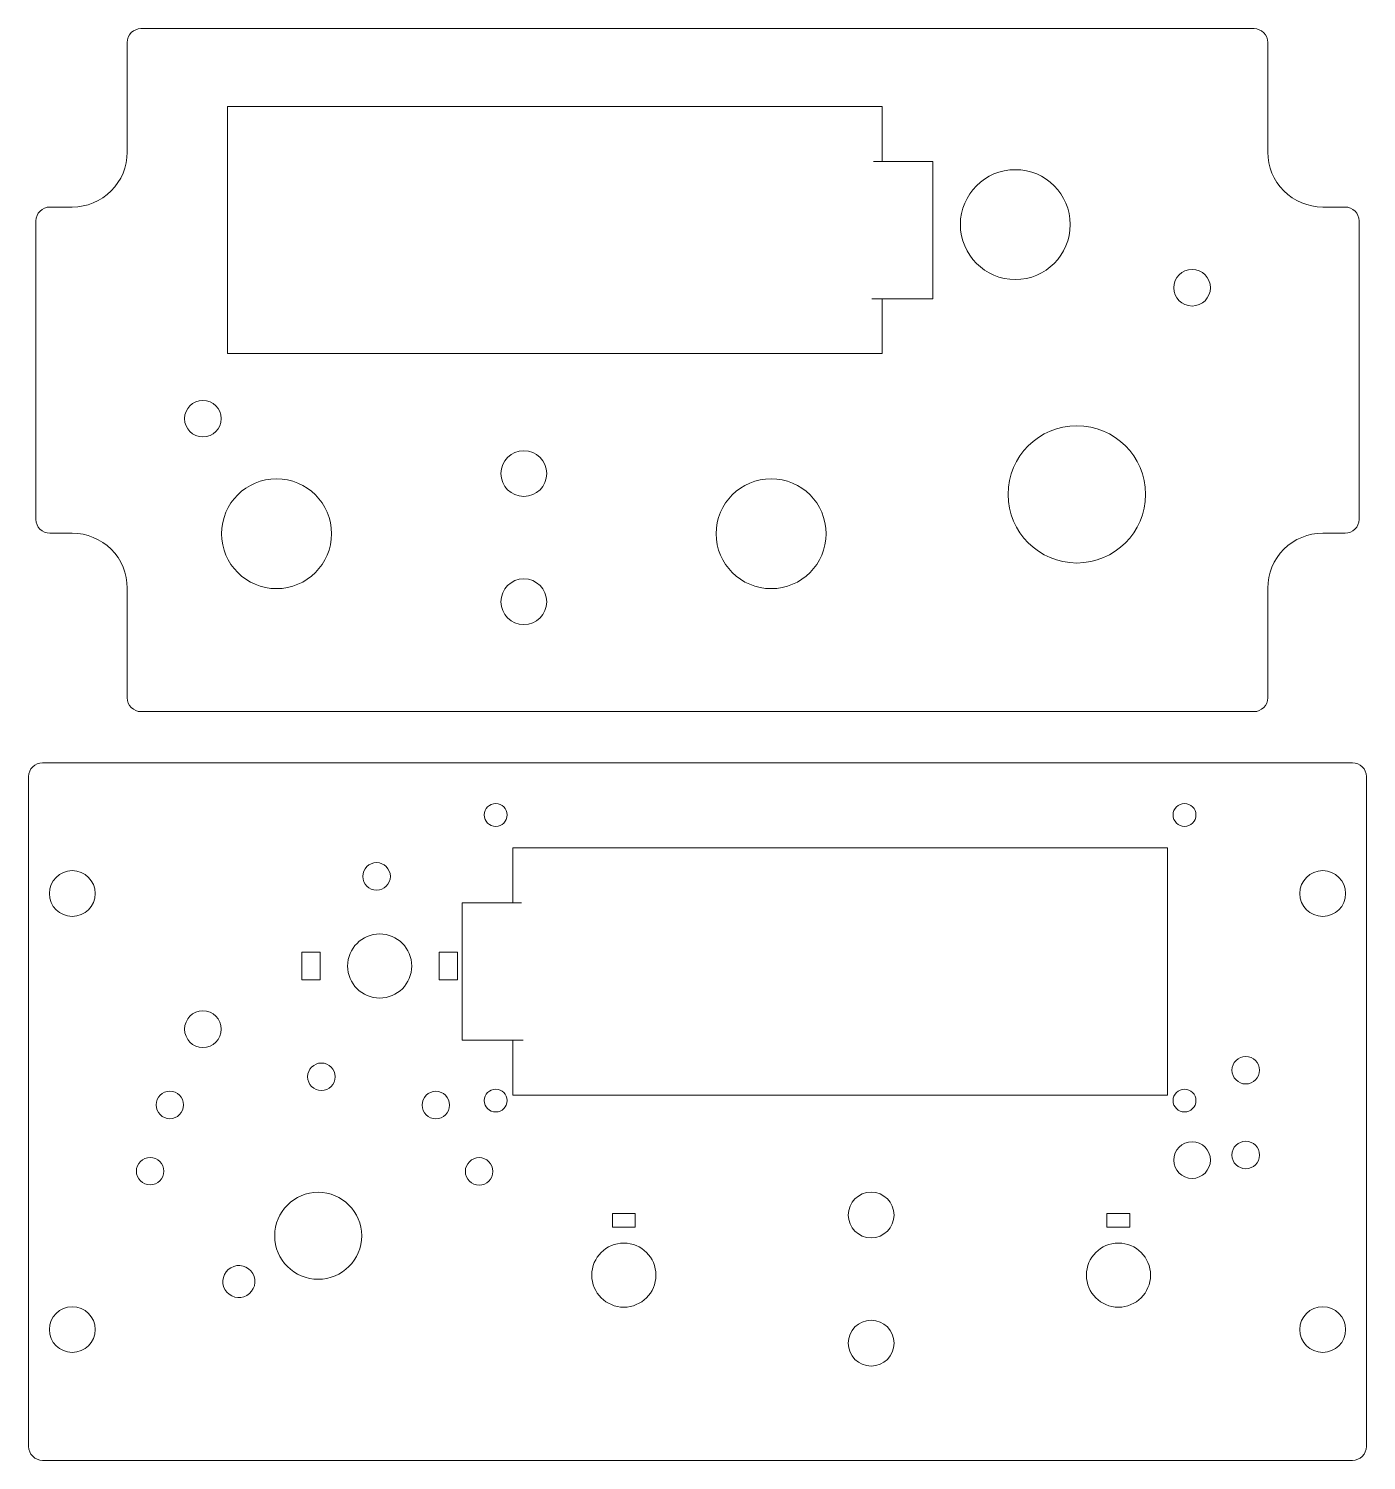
# Model space of a CAD drawing. Header units: millimetres. Extents: x -149 to 112, y -213 to 105.
# Drawn here: x -89.1 to 57, y -212.6 to -56.2 of the extents above; entities that cross this region are included whole.
import ezdxf

# ---------------------------------------------------------------- set-up
doc = ezdxf.new("R2010")
doc.units = ezdxf.units.MM
doc.header["$MEASUREMENT"] = 0
doc.layers.add('Layer 1', color=7, linetype='Continuous')

msp = doc.modelspace()

# ---------------------------------------------------------------- linework, layer by layer
at = {"layer": 'Layer 1', "color": 240, "lineweight": 9}
for points in [[(-59.2732, -160.1329), (-57.2732, -160.1329), (-57.2732, -157.1329), (-59.2732, -157.1329), (-59.2732, -160.1329)], [(-44.2732, -160.1329), (-42.2732, -160.1329), (-42.2732, -157.1329), (-44.2732, -157.1329), (-44.2732, -160.1329)], [(-25.3637, -187.1454), (-22.8637, -187.1454), (-22.8637, -185.6454), (-25.3637, -185.6454), (-25.3637, -187.1454)], [(28.6357, -187.1454), (31.1357, -187.1454), (31.1357, -185.6454), (28.6357, -185.6454), (28.6357, -187.1454)]]:
    msp.add_lwpolyline(points, close=True, dxfattribs=at)
at = {"layer": 'Layer 1', "color": 250, "lineweight": 9}
for centre, major_axis, ratio in [((18.627, -77.6472), (0, 6.0001), 0.99998333), ((37.927, -84.5414), (0, 2), 1), ((-70.073, -98.8415), (0, 2), 1), ((25.3415, -107.11), (0, 7.5001), 0.99998667), ((-35.032, -104.8415), (0, 2.5), 1), ((-62.0319, -111.4097), (0, 6.0001), 0.99998333), ((-8.0325, -111.4097), (0, 6.0001), 0.99998333), ((-35.032, -118.8415), (0, 2.5), 1), ((-38.1012, -142.1252), (0, 1.25), 1), ((37.0988, -142.1252), (0, 1.25), 1), ((-84.3356, -150.7147), (0, 2.5), 1), ((-51.1085, -148.8389), (0, 1.5), 1), ((52.1894, -150.7147), (0, 2.5), 1), ((-50.7732, -158.6329), (0, 3.5), 1), ((-70.0731, -165.5272), (0, 2), 1), ((43.7814, -170.0127), (0, 1.5), 1), ((-57.1408, -170.7272), (0, 1.5), 1), ((-73.6806, -173.8056), (0, 1.5), 1), ((-44.6383, -173.8135), (0, 1.5), 1), ((-38.1012, -173.3252), (0, 1.25), 1), ((37.0988, -173.3252), (0, 1.25), 1), ((37.9268, -179.8273), (0, 2), 1), ((43.7814, -179.2731), (0, 1.5), 1), ((-75.8356, -181.0376), (0, 1.5), 1), ((-39.9173, -181.0625), (0, 1.5), 1), ((-57.4877, -188.0958), (0, 4.7501), 0.99997895), ((2.8858, -185.8273), (0, 2.5), 1), ((-24.1137, -192.3954), (0, 3.5), 1), ((29.8857, -192.3954), (0, 3.5), 1), ((-84.3356, -198.3397), (0, 2.5), 1), ((52.1894, -198.3397), (0, 2.5), 1), ((2.8858, -199.8273), (0, 2.5), 1)]:
    msp.add_ellipse(centre, major_axis=major_axis, ratio=ratio, dxfattribs=at)
at = {"layer": 'Layer 1', "lineweight": 9}
for points, knots in [([(-78.3355, -57.7414), (-78.3353, -57.3434), (-78.1769, -56.9617), (-77.8952, -56.6804), (-77.8952, -56.6804), (-77.6136, -56.3991), (-77.2336, -56.2412), (-76.8355, -56.2414), (-76.8355, -56.2414), (-76.8355, -56.2414), (44.6895, -56.2414), (44.6895, -56.2414), (44.6895, -56.2414), (45.0875, -56.2417), (45.4692, -56.4001), (45.7505, -56.6817), (45.7505, -56.6817), (46.0318, -56.9634), (46.1897, -57.3434), (46.1895, -57.7414), (46.1895, -57.7414), (46.1895, -57.7414), (46.1895, -69.7289), (46.1895, -69.7289), (46.1895, -69.7289), (46.1885, -71.3192), (46.8192, -72.8448), (47.943, -73.97), (47.943, -73.97), (49.0668, -75.0952), (50.5992, -75.7279), (52.1895, -75.7289), (52.1895, -75.7289), (52.1895, -75.7289), (54.652, -75.7289), (54.652, -75.7289), (54.652, -75.7289), (55.05, -75.7292), (55.4317, -75.8876), (55.713, -76.1692), (55.713, -76.1692), (55.9943, -76.4509), (56.1522, -76.8309), (56.152, -77.2289), (56.152, -77.2289), (56.152, -77.2289), (56.152, -109.8539), (56.152, -109.8539), (56.152, -109.8539), (56.1517, -110.252), (55.9933, -110.6337), (55.7117, -110.915), (55.7117, -110.915), (55.43, -111.1963), (55.05, -111.3542), (54.652, -111.3539), (54.652, -111.3539), (54.652, -111.3539), (52.1895, -111.3539), (52.1895, -111.3539), (52.1895, -111.3539), (50.5992, -111.3529), (49.0736, -111.9837), (47.9484, -113.1075), (47.9484, -113.1075), (46.8232, -114.2313), (46.1905, -115.7636), (46.1895, -117.3539), (46.1895, -117.3539), (46.1895, -117.3539), (46.1895, -129.3414), (46.1895, -129.3414), (46.1895, -129.3414), (46.1892, -129.7395), (46.0308, -130.1212), (45.7492, -130.4025), (45.7492, -130.4025), (45.4675, -130.6838), (45.0875, -130.8417), (44.6895, -130.8414), (44.6895, -130.8414), (44.6895, -130.8414), (-76.8355, -130.8414), (-76.8355, -130.8414), (-76.8355, -130.8414), (-77.2336, -130.8412), (-77.6153, -130.6828), (-77.8966, -130.4011), (-77.8966, -130.4011), (-78.1779, -130.1195), (-78.3358, -129.7395), (-78.3355, -129.3414), (-78.3355, -129.3414), (-78.3355, -129.3414), (-78.3355, -117.3539), (-78.3355, -117.3539), (-78.3355, -117.3539), (-78.3345, -115.7636), (-78.9653, -114.2381), (-80.0891, -113.1129), (-80.0891, -113.1129), (-81.2129, -111.9876), (-82.7452, -111.3549), (-84.3355, -111.3539), (-84.3355, -111.3539), (-84.3355, -111.3539), (-86.798, -111.3539), (-86.798, -111.3539), (-86.798, -111.3539), (-87.1961, -111.3537), (-87.5778, -111.1953), (-87.8591, -110.9136), (-87.8591, -110.9136), (-88.1404, -110.632), (-88.2983, -110.252), (-88.298, -109.8539), (-88.298, -109.8539), (-88.298, -109.8539), (-88.298, -77.2289), (-88.298, -77.2289), (-88.298, -77.2289), (-88.2978, -76.8309), (-88.1394, -76.4492), (-87.8577, -76.1679), (-87.8577, -76.1679), (-87.5761, -75.8866), (-87.1961, -75.7287), (-86.798, -75.7289), (-86.798, -75.7289), (-86.798, -75.7289), (-84.3355, -75.7289), (-84.3355, -75.7289), (-84.3355, -75.7289), (-82.7452, -75.7299), (-81.2197, -75.0992), (-80.0945, -73.9754), (-80.0945, -73.9754), (-78.9692, -72.8516), (-78.3365, -71.3192), (-78.3355, -69.7289), (-78.3355, -69.7289), (-78.3355, -69.7289), (-78.3355, -57.7414), (-78.3355, -57.7414)], [0, 0, 0, 0, 0.02702703, 0.02702703, 0.02702703, 0.02702703, 0.05405405, 0.05405405, 0.05405405, 0.05405405, 0.08108108, 0.08108108, 0.08108108, 0.08108108, 0.10810811, 0.10810811, 0.10810811, 0.10810811, 0.13513514, 0.13513514, 0.13513514, 0.13513514, 0.16216216, 0.16216216, 0.16216216, 0.16216216, 0.18918919, 0.18918919, 0.18918919, 0.18918919, 0.21621622, 0.21621622, 0.21621622, 0.21621622, 0.24324324, 0.24324324, 0.24324324, 0.24324324, 0.27027027, 0.27027027, 0.27027027, 0.27027027, 0.2972973, 0.2972973, 0.2972973, 0.2972973, 0.32432432, 0.32432432, 0.32432432, 0.32432432, 0.35135135, 0.35135135, 0.35135135, 0.35135135, 0.37837838, 0.37837838, 0.37837838, 0.37837838, 0.40540541, 0.40540541, 0.40540541, 0.40540541, 0.43243243, 0.43243243, 0.43243243, 0.43243243, 0.45945946, 0.45945946, 0.45945946, 0.45945946, 0.48648649, 0.48648649, 0.48648649, 0.48648649, 0.51351351, 0.51351351, 0.51351351, 0.51351351, 0.54054054, 0.54054054, 0.54054054, 0.54054054, 0.56756757, 0.56756757, 0.56756757, 0.56756757, 0.59459459, 0.59459459, 0.59459459, 0.59459459, 0.62162162, 0.62162162, 0.62162162, 0.62162162, 0.64864865, 0.64864865, 0.64864865, 0.64864865, 0.67567568, 0.67567568, 0.67567568, 0.67567568, 0.7027027, 0.7027027, 0.7027027, 0.7027027, 0.72972973, 0.72972973, 0.72972973, 0.72972973, 0.75675676, 0.75675676, 0.75675676, 0.75675676, 0.78378378, 0.78378378, 0.78378378, 0.78378378, 0.81081081, 0.81081081, 0.81081081, 0.81081081, 0.83783784, 0.83783784, 0.83783784, 0.83783784, 0.86486486, 0.86486486, 0.86486486, 0.86486486, 0.89189189, 0.89189189, 0.89189189, 0.89189189, 0.91891892, 0.91891892, 0.91891892, 0.91891892, 0.94594595, 0.94594595, 0.94594595, 0.94594595, 1, 1, 1, 1]), ([(-89.0981, -137.9272), (-89.0979, -137.5292), (-88.9395, -137.1475), (-88.6578, -136.8662), (-88.6578, -136.8662), (-88.3762, -136.5849), (-87.9962, -136.427), (-87.5981, -136.4272), (-87.5981, -136.4272), (-87.5981, -136.4272), (55.4519, -136.4272), (55.4519, -136.4272), (55.4519, -136.4272), (55.8499, -136.4275), (56.2316, -136.5859), (56.5129, -136.8675), (56.5129, -136.8675), (56.7942, -137.1492), (56.9521, -137.5292), (56.9519, -137.9272), (56.9519, -137.9272), (56.9519, -137.9272), (56.9519, -211.1272), (56.9519, -211.1272), (56.9519, -211.1272), (56.9516, -211.5253), (56.7932, -211.907), (56.5116, -212.1883), (56.5116, -212.1883), (56.2299, -212.4696), (55.8499, -212.6275), (55.4519, -212.6272), (55.4519, -212.6272), (55.4519, -212.6272), (-87.5981, -212.6272), (-87.5981, -212.6272), (-87.5981, -212.6272), (-87.9962, -212.627), (-88.3779, -212.4686), (-88.6592, -212.1869), (-88.6592, -212.1869), (-88.9405, -211.9053), (-89.0984, -211.5253), (-89.0981, -211.1272), (-89.0981, -211.1272), (-89.0981, -211.1272), (-89.0981, -137.9272), (-89.0981, -137.9272)], [0, 0, 0, 0, 0.07692308, 0.07692308, 0.07692308, 0.07692308, 0.15384615, 0.15384615, 0.15384615, 0.15384615, 0.23076923, 0.23076923, 0.23076923, 0.23076923, 0.30769231, 0.30769231, 0.30769231, 0.30769231, 0.38461538, 0.38461538, 0.38461538, 0.38461538, 0.46153846, 0.46153846, 0.46153846, 0.46153846, 0.53846154, 0.53846154, 0.53846154, 0.53846154, 0.61538462, 0.61538462, 0.61538462, 0.61538462, 0.69230769, 0.69230769, 0.69230769, 0.69230769, 0.76923077, 0.76923077, 0.76923077, 0.76923077, 0.84615385, 0.84615385, 0.84615385, 0.84615385, 1, 1, 1, 1])]:
    msp.add_open_spline(points, degree=3, knots=knots, dxfattribs=at)
at = {"layer": 'Layer 1', "color": 250, "lineweight": 9}
for points in [[(-67.395, -64.7394), (-67.395, -64.7394), (4.105, -64.7394), (4.105, -64.7394), (4.105, -64.7394), (4.105, -64.7394), (4.105, -70.7394), (4.105, -70.7394), (4.105, -70.7394), (4.105, -70.7394), (9.605, -70.7394), (9.605, -70.7394), (9.605, -70.7394), (9.605, -70.7394), (9.605, -85.7394), (9.605, -85.7394), (9.605, -85.7394), (9.605, -85.7394), (4.105, -85.7394), (4.105, -85.7394), (4.105, -85.7394), (4.105, -85.7394), (4.105, -91.7394), (4.105, -91.7394), (4.105, -91.7394), (4.105, -91.7394), (-67.395, -91.7394), (-67.395, -91.7394), (-67.395, -91.7394), (-67.395, -91.7394), (-67.395, -64.7394), (-67.395, -64.7394)], [(35.2488, -145.7252), (35.2488, -145.7252), (-36.2512, -145.7252), (-36.2512, -145.7252), (-36.2512, -145.7252), (-36.2512, -145.7252), (-36.2512, -151.7252), (-36.2512, -151.7252), (-36.2512, -151.7252), (-36.2512, -151.7252), (-41.7512, -151.7252), (-41.7512, -151.7252), (-41.7512, -151.7252), (-41.7512, -151.7252), (-41.7512, -166.7252), (-41.7512, -166.7252), (-41.7512, -166.7252), (-41.7512, -166.7252), (-36.2512, -166.7252), (-36.2512, -166.7252), (-36.2512, -166.7252), (-36.2512, -166.7252), (-36.2512, -172.7252), (-36.2512, -172.7252), (-36.2512, -172.7252), (-36.2512, -172.7252), (35.2488, -172.7252), (35.2488, -172.7252), (35.2488, -172.7252), (35.2488, -172.7252), (35.2488, -145.7252), (35.2488, -145.7252)]]:
    msp.add_open_spline(points, degree=3, knots=[0, 0, 0, 0, 0.11111111, 0.11111111, 0.11111111, 0.11111111, 0.22222222, 0.22222222, 0.22222222, 0.22222222, 0.33333333, 0.33333333, 0.33333333, 0.33333333, 0.44444444, 0.44444444, 0.44444444, 0.44444444, 0.55555556, 0.55555556, 0.55555556, 0.55555556, 0.66666667, 0.66666667, 0.66666667, 0.66666667, 0.77777778, 0.77777778, 0.77777778, 0.77777778, 1, 1, 1, 1], dxfattribs=at)
at = {"layer": 'Layer 1', "color": 2, "lineweight": 9}
for points in [[(2.9532, -85.7394), (2.9532, -85.7394), (9.605, -85.7394), (9.605, -85.7394), (9.605, -85.7394), (9.605, -85.7394), (9.605, -70.7394), (9.605, -70.7394), (9.605, -70.7394), (9.605, -70.7394), (3.1295, -70.7394), (3.1295, -70.7394)], [(-35.0994, -166.7252), (-35.0994, -166.7252), (-41.7512, -166.7252), (-41.7512, -166.7252), (-41.7512, -166.7252), (-41.7512, -166.7252), (-41.7512, -151.7252), (-41.7512, -151.7252), (-41.7512, -151.7252), (-41.7512, -151.7252), (-35.2757, -151.7252), (-35.2757, -151.7252)]]:
    msp.add_open_spline(points, degree=3, knots=[0, 0, 0, 0, 0.25, 0.25, 0.25, 0.25, 0.5, 0.5, 0.5, 0.5, 1, 1, 1, 1], dxfattribs=at)
at = {"layer": 'Layer 1', "color": 240, "lineweight": 9}
msp.add_open_spline([(-67.0233, -191.5804), (-67.8601, -192.0635), (-68.1466, -193.1341), (-67.6635, -193.9708), (-67.6635, -193.9708), (-67.1806, -194.8075), (-66.1099, -195.0944), (-65.273, -194.6113), (-65.273, -194.6113), (-64.4368, -194.1279), (-64.1494, -193.0577), (-64.6325, -192.2209), (-64.6325, -192.2209), (-65.116, -191.3837), (-66.1859, -191.0975), (-67.0233, -191.5804)], degree=3, knots=[0, 0, 0, 0, 0.2, 0.2, 0.2, 0.2, 0.4, 0.4, 0.4, 0.4, 0.6, 0.6, 0.6, 0.6, 1, 1, 1, 1], dxfattribs=at)

doc.saveas('drawing.dxf')
